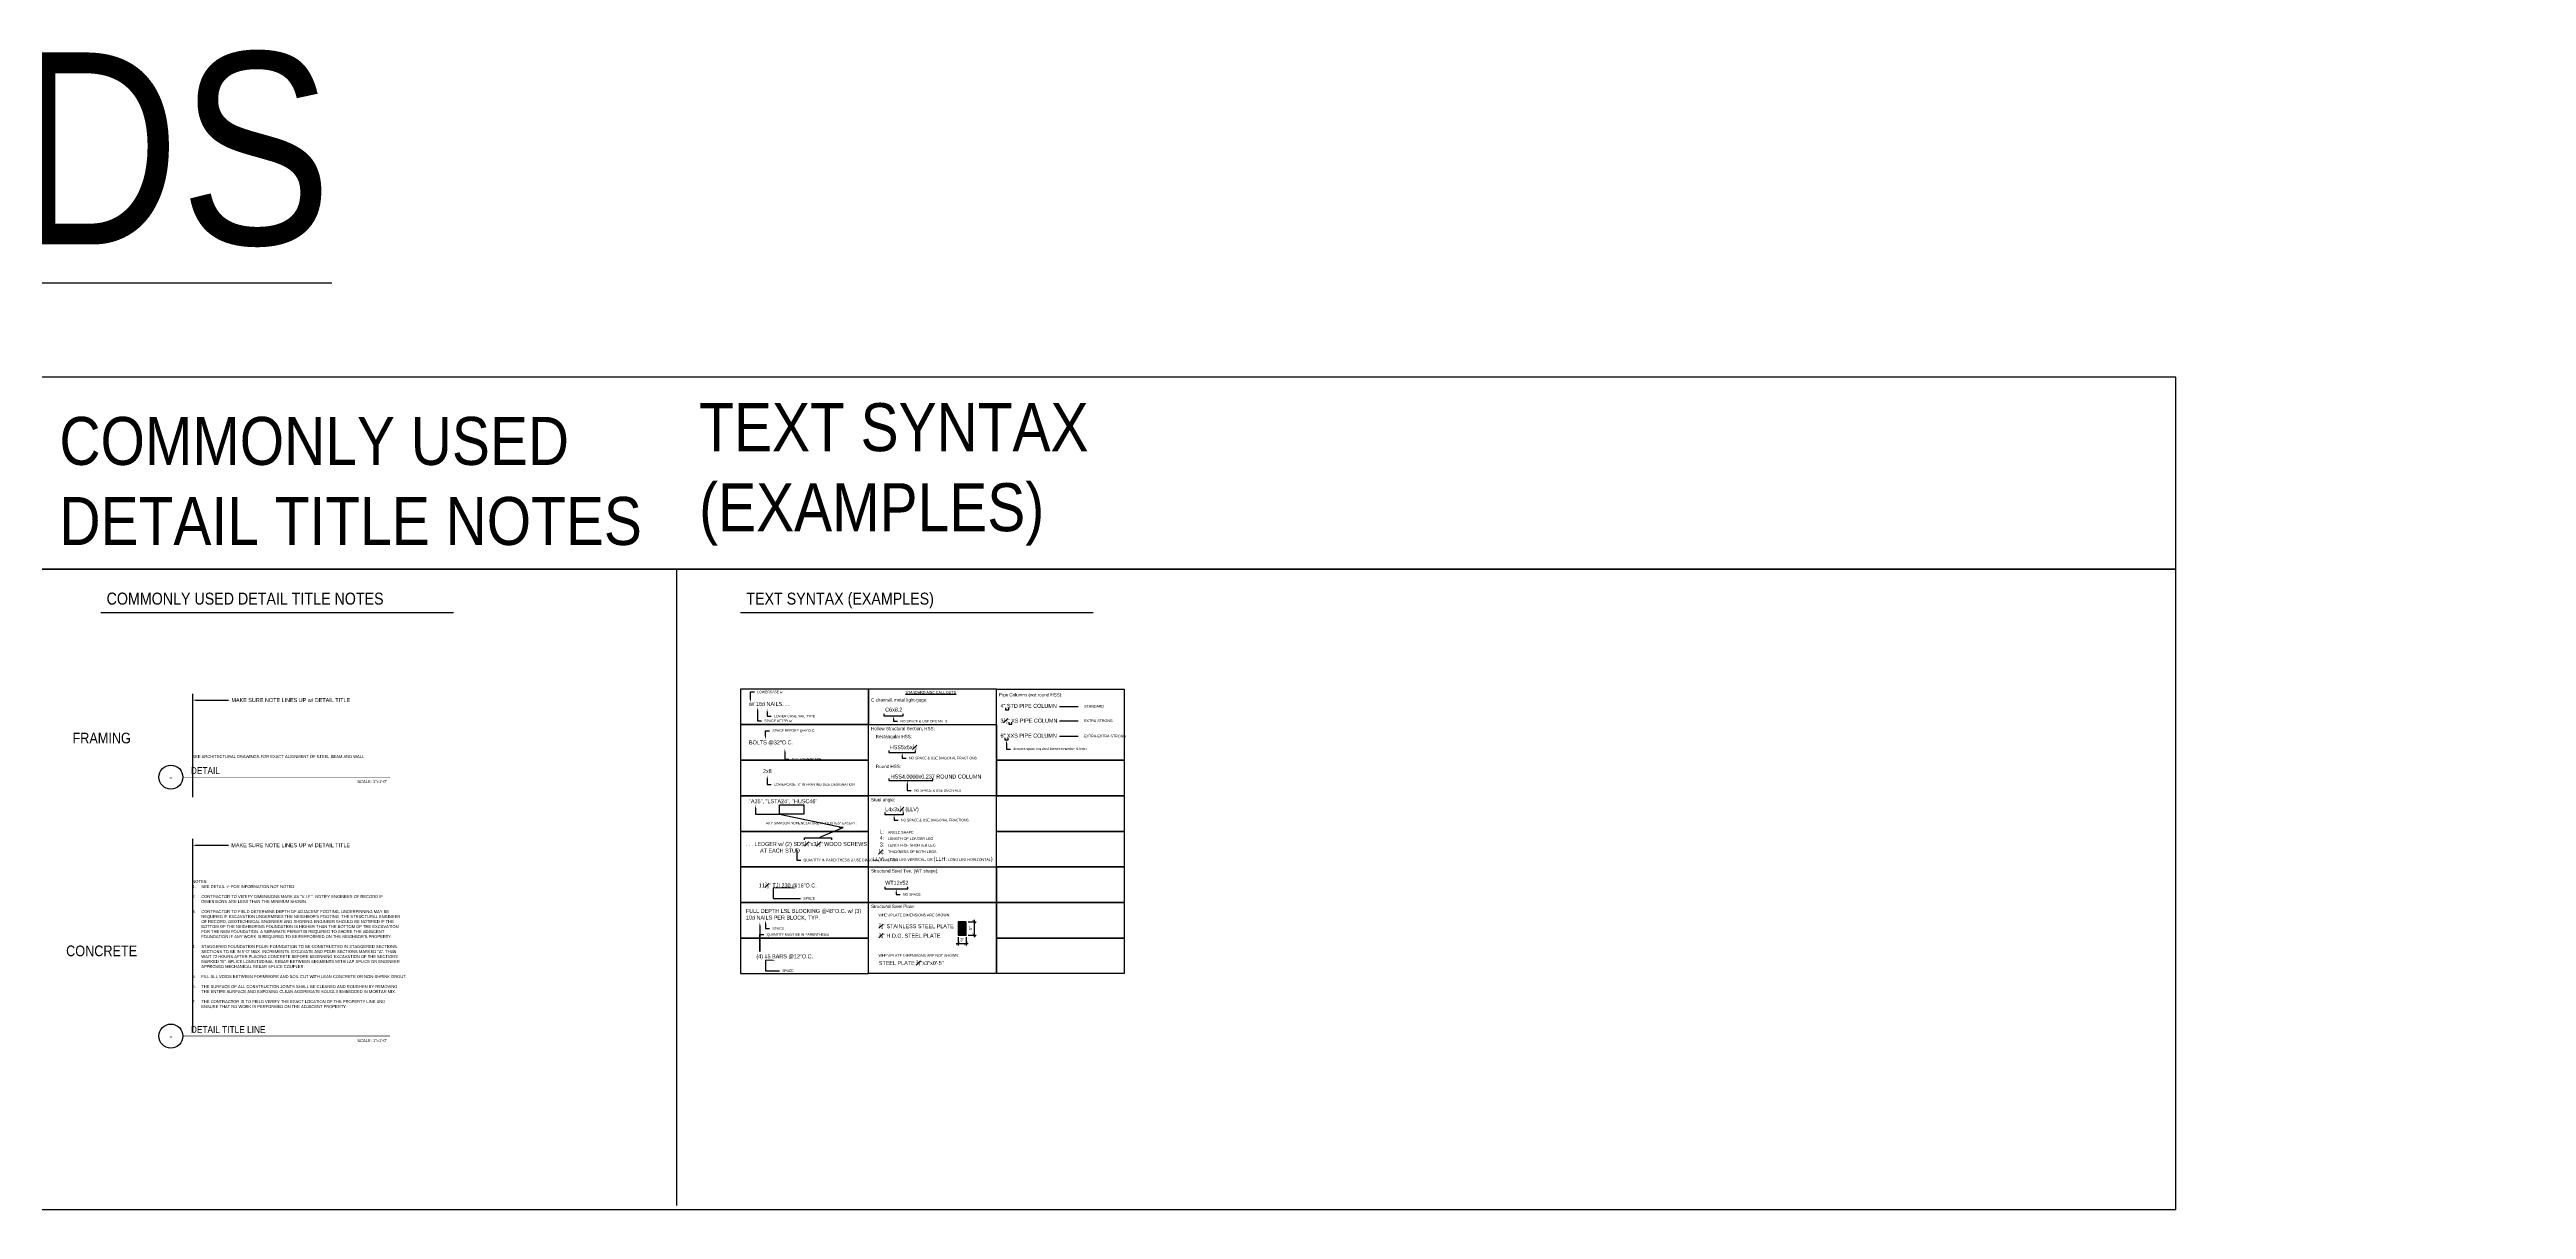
# Model space of a CAD drawing. Header units: inches. Extents: x -2661 to 42767, y -1222 to 9099.
# Drawn here: x 1667 to 2597, y 2432 to 2867 of the extents above; entities that cross this region are included whole.
import ezdxf
from ezdxf import colors
from ezdxf.entities.mleader import LeaderData, LeaderLine
from ezdxf.enums import TextEntityAlignment as Align
from ezdxf.math import Vec2, Vec3

# ---------------------------------------------------------------- set-up
doc = ezdxf.new("R2010")
doc.units = ezdxf.units.IN
doc.header["$LTSCALE"] = 12
doc.header["$MEASUREMENT"] = 0
doc.header["$PDMODE"] = 3
doc.layers.get('0').update_dxf_attribs({"linetype": 'CONTINUOUS'})
doc.layers.get('DefPoints').update_dxf_attribs({"color": 251, "linetype": 'CONTINUOUS'})
doc.layers.add('DESIGNER COMMENTS', color=221, linetype='CONTINUOUS', plot=False)
for name, color, linetype in [('S-ANNO-DIMS', 2, 'CONTINUOUS'), ('S-ANNO-NOTE', 4, 'CONTINUOUS'), ('S-STEEL', 4, 'CONTINUOUS')]:
    doc.layers.add(name, color=color, linetype=linetype)
doc.layers.add('S-ANNO-NONPLOT', color=253, linetype='CONTINUOUS', plot=False, transparency=0.5)
doc.layers.add('S-POCHE-237', color=7, linetype='CONTINUOUS', true_color=0xededed, transparency=0.8)
doc.styles.add('Arial', font='arial.ttf', dxfattribs={"width": 0.85})
doc.dimstyles.new('DIM-12_Se', dxfattribs={"dimscale": 12, "dimtxt": 0.09375, "dimasz": 0.109375, "dimexe": 0.0625, "dimexo": 0.0625, "dimgap": 0.0625, "dimtad": 1, "dimdec": 4, "dimzin": 11, "dimdsep": 46, "dimlunit": 4, "dimtxsty": 'Arial', "dimblk": 'ARCHTICK', "dimcen": 0.125, "dimdle": 0.0625, "dimclrd": 256, "dimclre": 256, "dimclrt": 4, "dimadec": 0, "dimazin": 0, "dimtfac": 0.75, "dimtdec": 4, "dimtmove": 0, "dimatfit": 3, "dimfxl": 1, "dimfrac": 1, "dimtolj": 1, "dimtzin": 0, "dimarcsym": 0})

# ---------------------------------------------------------------- blocks, each defined once
blk = doc.blocks.new('_ARCHTICK')
at = {"color": 0, "linetype": 'ByBlock', "const_width": 0.15}
blk.add_lwpolyline([(-0.5, -0.5), (0.5, 0.5)], dxfattribs=at)
blk = doc.blocks.new('*D229')
at = {"layer": 'DefPoints', "color": 0, "transparency": 16777216}
for p in [(2011.2, 2540.22), (2011.2, 2535.22), (2014.24, 2535.22)]:
    blk.add_point(p, dxfattribs=at)
at = {"layer": 'S-ANNO-DIMS', "lineweight": -2, "transparency": 16777216}
for p, q in [((2011.95, 2540.22), (2014.99, 2540.22)), ((2014.24, 2540.97), (2014.24, 2534.47)), ((2011.95, 2535.22), (2014.99, 2535.22))]:
    blk.add_line(p, q, dxfattribs=at)
at = {"layer": 'S-ANNO-DIMS', "lineweight": -2, "transparency": 16777216, "xscale": 1.3125, "yscale": 1.3125, "zscale": 1.3125}
for p, rotation in [((2014.24, 2540.22), 90), ((2014.24, 2535.22), 270)]:
    blk.add_blockref('_ARCHTICK', p, dxfattribs=dict(at, rotation=rotation))
at = {"layer": 'S-ANNO-DIMS', "color": 4, "transparency": 16777216, "insert": (2012.91, 2537.72), "char_height": 1.125, "attachment_point": 5, "rotation": 90, "style": 'Arial'}
blk.add_mtext('\\A1;5"', dxfattribs=at)
blk = doc.blocks.new('*D230')
at = {"layer": 'DefPoints', "color": 0, "transparency": 16777216}
for p in [(2008.2, 2535.22), (2011.2, 2535.22), (2011.2, 2532.1)]:
    blk.add_point(p, dxfattribs=at)
at = {"layer": 'S-ANNO-DIMS', "lineweight": -2, "transparency": 16777216}
for p, q in [((2007.45, 2532.1), (2011.95, 2532.1)), ((2008.2, 2534.47), (2008.2, 2531.35)), ((2011.2, 2534.47), (2011.2, 2531.35))]:
    blk.add_line(p, q, dxfattribs=at)
at = {"layer": 'S-ANNO-DIMS', "lineweight": -2, "transparency": 16777216, "xscale": 1.3125, "yscale": 1.3125, "zscale": 1.3125, "rotation": 180}
blk.add_blockref('_ARCHTICK', (2008.2, 2532.1), dxfattribs=at)
at = {"layer": 'S-ANNO-DIMS', "lineweight": -2, "transparency": 16777216, "xscale": 1.3125, "yscale": 1.3125, "zscale": 1.3125}
blk.add_blockref('_ARCHTICK', (2011.2, 2532.1), dxfattribs=at)
at = {"layer": 'S-ANNO-DIMS', "color": 4, "transparency": 16777216, "insert": (2009.7, 2533.43), "char_height": 1.125, "attachment_point": 5, "style": 'Arial'}
blk.add_mtext('\\A1;3"', dxfattribs=at)
blk = doc.blocks.new('*U653')
at = {"const_width": 0.188}
for points in [[(-4.5, 0, -1), (4.5, 0, 3.732051)], [(-4.5, 0, 1), (4.5, 0, -3.732051)]]:
    blk.add_lwpolyline(points, format="xyb", dxfattribs=at)
blk.add_lwpolyline([(4.5, 0), (82.21, 0)], dxfattribs=at)
blk.add_circle((0, 0), 4.5)
at = {"style": 'Arial', "width": 0.85}
blk.add_attdef('#', text='', height=3, dxfattribs=at).set_placement((0, 0), align=Align.MIDDLE_CENTER)
for tag, p in [('DWG_TITLE_1', (7.5, 6.19)), ('DWG_TITLE_2', (7.5, 2.44))]:
    blk.add_attdef(tag, text='', height=2.62, dxfattribs=at).set_placement(p, align=Align.MIDDLE_LEFT)
blk.add_attdef('SCALE', text='', height=1.12, dxfattribs=at).set_placement((81.08, -1.12), align=Align.TOP_RIGHT)

msp = doc.modelspace()

# ---------------------------------------------------------------- hatches: boundary and pattern name
at = {"layer": 'S-POCHE-237'}
h = msp.add_hatch(color=256, dxfattribs=at)
h.dxf.hatch_style = 1
h.paths.add_polyline_path([(2008.19547, 2535.22448), (2011.19547, 2535.22448), (2011.19547, 2540.22448), (2008.19547, 2540.22448)])

# ---------------------------------------------------------------- linework, layer by layer
at = {"color": 1}
for points in [[(1926.57281, 2614.10844), (1974.57281, 2614.10844), (1974.57281, 2627.44177), (1926.57281, 2627.44177)], [(1974.57281, 2614.10844), (2022.57281, 2614.10844), (2022.57281, 2627.44177), (1974.57281, 2627.44177)], [(2022.57281, 2627.44177), (2070.57281, 2627.44177), (2070.57281, 2600.7751), (2022.57281, 2600.7751)], [(1974.57281, 2614.10844), (1926.57281, 2614.10844), (1926.57281, 2600.7751), (1974.57281, 2600.7751)], [(1974.57281, 2614.10844), (2022.57281, 2614.10844), (2022.57281, 2587.44177), (1974.57281, 2587.44177)], [(1974.57281, 2600.7751), (1926.57281, 2600.7751), (1926.57281, 2587.44177), (1974.57281, 2587.44177)], [(2022.57281, 2600.7751), (2070.57281, 2600.7751), (2070.57281, 2587.44177), (2022.57281, 2587.44177)], [(1974.57281, 2587.44177), (1926.57281, 2587.44177), (1926.57281, 2574.10844), (1974.57281, 2574.10844)], [(2022.57281, 2587.44177), (2070.57281, 2587.44177), (2070.57281, 2574.10844), (2022.57281, 2574.10844)], [(1974.57281, 2574.10844), (1926.57281, 2574.10844), (1926.57281, 2560.7751), (1974.57281, 2560.7751)], [(2022.57281, 2574.10844), (2070.57281, 2574.10844), (2070.57281, 2560.7751), (2022.57281, 2560.7751)], [(1974.57281, 2560.7751), (1926.57281, 2560.7751), (1926.57281, 2547.44177), (1974.57281, 2547.44177)], [(1974.57281, 2560.7751), (2022.57281, 2560.7751), (2022.57281, 2547.44177), (1974.57281, 2547.44177)], [(2022.57281, 2560.7751), (2070.57281, 2560.7751), (2070.57281, 2547.44177), (2022.57281, 2547.44177)], [(1974.57281, 2547.44177), (1926.57281, 2547.44177), (1926.57281, 2534.10844), (1974.57281, 2534.10844)], [(2022.57281, 2520.7751), (1974.57281, 2520.7751), (1974.57281, 2547.44177), (2022.57281, 2547.44177)], [(2022.57281, 2547.44177), (2070.57281, 2547.44177), (2070.57281, 2534.10844), (2022.57281, 2534.10844)], [(1974.57281, 2534.10844), (1926.57281, 2534.10844), (1926.57281, 2520.7751), (1974.57281, 2520.7751)], [(2022.57281, 2534.10844), (2070.57281, 2534.10844), (2070.57281, 2520.7751), (2022.57281, 2520.7751)]]:
    msp.add_lwpolyline(points, close=True, dxfattribs=at)
at = {"layer": 'S-ANNO-NONPLOT'}
msp.add_line((1902.57281, 2672.36325), (1902.57281, 2433.8218), dxfattribs=at)
for points in [[(1230.57281, 2672.36325), (2465.0403, 2672.36325), (2465.0403, 2744.36325), (1230.57281, 2744.36325)], [(1230.57281, 2432.36325), (2465.0403, 2432.36325), (2465.0403, 2672.36325), (1230.57281, 2672.36325)]]:
    msp.add_lwpolyline(points, close=True, dxfattribs=at)
at = {"layer": 'S-ANNO-NOTE', "color": 6}
for p, q in [((1686.57281, 2656.13297), (1818.85892, 2656.13297)), ((1926.57281, 2656.13297), (2058.85892, 2656.13297))]:
    msp.add_line(p, q, dxfattribs=at)
at = {"layer": 'S-ANNO-NOTE', "color": 191, "linetype": 'ByBlock'}
for p, q in [((1720.95808, 2625.6547), (1720.95808, 2586.91167)), ((1720.95808, 2571.30702), (1720.95808, 2498.90619))]:
    msp.add_line(p, q, dxfattribs=at)
at = {"layer": 'S-ANNO-NOTE', "color": 191}
for p, q in [((2046.29836, 2620.92447), (2053.28431, 2620.92447)), ((2046.29836, 2615.50188), (2053.28431, 2615.50188)), ((2046.29836, 2609.74751), (2053.28431, 2609.74751))]:
    msp.add_line(p, q, dxfattribs=at)
for points in [[(2025.98947, 2620.47005), (2025.98947, 2619.6991), (2027.21991, 2619.6991), (2027.21991, 2620.47005)], [(1980.34063, 2618.21771), (1980.34063, 2617.44676), (1987.6314, 2617.44676), (1987.6314, 2618.21771)], [(2027.18512, 2615.04147), (2027.18512, 2614.27053), (2028.41556, 2614.27053), (2028.41556, 2615.04147)], [(1982.23491, 2604.41975), (1982.23491, 2603.64881), (1992.24885, 2603.64881), (1992.24885, 2604.41975)], [(2025.74223, 2609.17035), (2025.74223, 2608.39941), (2026.97268, 2608.39941), (2026.97268, 2609.17035)], [(1982.23491, 2593.94236), (1982.23491, 2593.17141), (1998.67384, 2593.17141), (1998.67384, 2593.94236)], [(1980.72535, 2581.17285), (1980.72535, 2580.40191), (1987.6902, 2580.40191), (1987.6902, 2581.17285)], [(1950.55138, 2570.90724), (1950.55138, 2571.67818), (1960.72425, 2571.67818), (1960.72425, 2570.90724)], [(1980.72535, 2553.3015), (1980.72535, 2552.53056), (1989.30208, 2552.53056), (1989.30208, 2553.3015)]]:
    msp.add_lwpolyline(points, dxfattribs=at)
at = {"layer": 'S-STEEL'}
msp.add_lwpolyline([(2008.19547, 2535.22448), (2011.19547, 2535.22448), (2011.19547, 2540.22448), (2008.19547, 2540.22448)], close=True, dxfattribs=at)

# ---------------------------------------------------------------- block references
at = {"layer": 'S-ANNO-NOTE'}
for p, values in [((1712.89719, 2594.44125), {'#': '-', 'DWG_TITLE_2': 'DETAIL ', 'SCALE': 'SCALE: 1"=1\'-0"'}), ((1712.89719, 2497.35585), {'#': '-', 'DWG_TITLE_2': 'DETAIL TITLE LINE', 'SCALE': 'SCALE: 1"=1\'-0"'})]:
    msp.add_blockref('*U653', p, dxfattribs=at).add_auto_attribs(values)

# ---------------------------------------------------------------- texts
at = {"layer": 'S-ANNO-NOTE', "style": 'Arial'}
for s, insert, char_height, width, attachment_point in [('\\A1;\\pxt1;{\\LSTANDARDS}', (1246.02754, 2866.11825), 72, 693.3801297, 1), ('\\A1;TEXT SYNTAX (EXAMPLES)', (1911.07792, 2681.20795), 18, 227.5451138, 7), ('\\A1;COMMONLY USED DETAIL TITLE NOTES', (1671.07792, 2681.20795), 18, 227.5451138, 7), ('\\A1;COMMONLY USED DETAIL TITLE NOTES', (1688.77526, 2663.60272), 4.5, 135.7221511, 1), ('\\A1;TEXT SYNTAX (EXAMPLES)', (1928.77526, 2663.60272), 4.5, 135.7221511, 1), ('\\pxi-3,l3,t3;SEE ARCHITECTURAL DRAWINGS FOR EXACT ALIGNMENT OF STEEL BEAM AND WALL ', (1720.95808, 2601.56625), 1.125, 68.9394393, 7), ('NOTES:\\P\\pxi-3,l3,t3;1.^ISEE DETAIL -/- FOR INFORMATION NOT NOTED.\\P\\pi0,l0,tz;\\P\\pi-3,l3,t3;2.^IC{\\C4;ONTRACTOR TO VERIFY DIMENSIONS MARK AS "V.I.F.". NOTIFY ENGINEER OF RECORD IF DIMENSIONS ARE LESS THAN THE MINIMUM SHOWN.\\P\\pi0,l0,tz;}\\P\\pi-3,l3,t3;3.^IC{\\C4;ONTRACTOR TO FIELD DETERMINE DEPTH OF ADJACENT FOOTING. UNDERPINNING MAY BE REQUIRED IF EXCAVATION UNDERMINES THE NEIGHBOR\'S FOOTING. THE STRUCTURAL ENGINEER OF RECORD, GEOTECHNICAL ENGINEER AND SHORING ENGINEER SHOULD BE NOTIFIED IF THE BOTTOM OF THE NEIGHBORING FOUNDATION IS HIGHER THAN THE BOTTOM OF THE EXCAVATION FOR THE NEW FOUNDATION. A SEPARATE PERMIT IS REQUIRED TO SHORE THE ADJACENT FOUNDATION IF ANY WORK IS REQUIRED TO BE PERFORMED ON THE NEIGHBOR\'S PROPERTY.\\P\\pi0,l0,tz;\\P\\pi-3,l3,t3;}4.^ISTAGGERED FOUNDATION POUR: FOUNDATION TO BE CONSTRUCTED IN STAGGERED SECTIONS. SECTIONS TO BE IN 5\'-0" MAX. INCREMENTS. EXCAVATE AND POUR SECTIONS MARKED "A". THAN WAIT 72 HOURS AFTER PLACING CONCRETE BEFORE BEGINNING EXCAVATION OF THE SECTIONS MARKED "B". SPLICE LONGITUDINAL REBAR BETWEEN SEGMENTS WITH LAP SPLICE OR ENGINEER APPROVED MECHANICAL REBAR SPLICE COUPLER.\\P\\pi0,l0,tz;\\P\\pi-3,l3,t3;5.^IFILL ALL VOIDS BETWEEN FORMWORK AND SOIL CUT WITH LEAN CONCRETE OR NON-SHRINK GROUT.\\P\\pi0,l0,tz;\\P\\pi-3,l3,t3;6.^ITHE SURFACE OF ALL CONSTRUCTION JOINTS SHALL BE CLEANED AND ROUGHEN BY REMOVING THE ENTIRE SURFACE AND EXPOSING CLEAN AGGREGATE SOLIDLY EMBEDDED IN MORTAR MIX.\\P\\pi0,l0,tz;\\P\\pi-3,l3,t3;7.^ITHE CONTRACTOR IS TO FIELD VERIFY THE EXACT LOCATION OF THE PROPERTY LINE AND ENSURE THAT NO WORK IS PERFORMED ON THE ADJACENT PROPERTY.', (1720.93696, 2507.81492), 1.125, 68.9394393, 7)]:
    msp.add_mtext(s, dxfattribs=dict(at, insert=insert, char_height=char_height, width=width, attachment_point=attachment_point))
at = {"layer": 'S-ANNO-NOTE', "color": 4, "char_height": 1.5, "attachment_point": 1, "style": 'Arial'}
for s, insert, width in [('w/ 16d NAILS. . .', (1929.77175, 2622.63632), 40.097166), ('\\A1;C6x8.2', (1980.85397, 2620.48684), 40.097166), ('\\A1;4" STD PIPE COLUMN', (2024.1155, 2621.89813), 40.097166), ('\\A1;3{\\H0.7x;\\S1#2;}" XS PIPE COLUMN', (2024.1155, 2616.65355), 40.097166), ('BOLTS @32"O.C.', (1929.77175, 2608.19379), 40.097166), ('\\A1;HSS5x5x{\\H0.7x;\\S1#2;}\\P ', (1982.61399, 2606.68888), 40.097166), ('\\A1;6" XXS PIPE COLUMN', (2024.1155, 2610.72332), 40.097166), ('2x8', (1935.00829, 2597.43744), 40.097166), ('\\A1;HSS4.0000x0.237 ROUND COLUMN', (1982.93968, 2595.39594), 40.097166), ('"A35", "LSTA24", "HUSC46"', (1929.77175, 2586.1453), 40.097166), ('\\A1;L4x3x{\\H0.7x;\\S1#4;\\H1.4286x; \\H1x;(LLV)} ', (1980.85397, 2583.44198), 40.097166), ('\\A1;\\pxi-3.6667,l3.6667;. . . LEDGER w/ (2) SDS{\\H0.7x;\\S1#4;}"x3{\\H0.7x;\\S1#2;}" WOOD SCREWS AT EACH STUD', (1928.41649, 2570.42554), 40.097166), ('\\A1;WT12x52 ', (1980.85397, 2555.57063), 40.097166), ('\\A1;11{\\H0.7x;\\S7#8;}" TJI 230 @16"O.C.', (1933.41396, 2554.86181), 40.097166), ('\\A1;FULL DEPTH LSL BLOCKING @48"O.C. w/ (3) 10d NAILS PER BLOCK, TYP.', (1928.625, 2545.02073), 38.4219369), ('\\A1;{\\H0.7x;\\S3#4;}" STAINLESS STEEL PLATE', (1978.4672, 2539.59329), 43.2298088), ('\\A1;(4) #5 BARS @12"O.C.', (1932.53895, 2527.99477), 47.2730165), ('\\A1;{\\H0.7x;\\S3#4;}" H.D.G. STEEL PLATE', (1978.4672, 2536.04007), 43.2298088), ('\\A1;STEEL PLATE {\\H0.7x;\\S3#4;}"x3"x0\'-5"', (1978.4672, 2525.81633), 43.2298088)]:
    msp.add_mtext(s, dxfattribs=dict(at, insert=insert, width=width))
at = {"layer": 'S-ANNO-NOTE', "color": 191, "style": 'Arial'}
for s, insert, char_height, width, attachment_point in [('C channel, metal light-gage:', (1975.57281, 2624.02423), 1.25, 28.5572242, 1), ('{\\LSTANDARD AISC CALL OUTS}', (1997.96026, 2626.2022), 1, 20.9672773, 5), ('Pipe Columns (not round HSS):', (2023.57281, 2625.92483), 1.25, 20.6725443, 1), ('STANDARD ', (2055.49714, 2621.48697), 1, 20.9672773, 1), ('\\A1;FRAMING', (1686.92048, 2609.0602), 4, 54.6652033, 5), ('Hollow Structural Section, HSS:', (1975.57281, 2613.25895), 1.25, 46.7016901, 1), ('EXTRA STRONG ', (2055.49714, 2616.06438), 1, 20.9672773, 1), ('Rectangular HSS:', (1977.33283, 2610.27892), 1.25, 20.9672773, 1), ('EXTRA-EXTRA STRONG', (2055.49714, 2610.31001), 1, 20.9672773, 1), ('Round HSS:', (1977.33283, 2599.07347), 1.25, 20.9672773, 1), ('Steel angle:', (1975.57281, 2586.59228), 1.25, 20.9672773, 1), ('ANGLE SHAPE', (1981.8849, 2574.22739), 1, 20.9672773, 1), ('THICKNESS OF BOTH LEGS', (1981.8849, 2566.9526), 1, 20.9672773, 1), ('LENGTH OF LONGER LEG', (1981.8849, 2571.86602), 1, 20.9672773, 1), ('LENGTH OF SHORTER LEG', (1981.8849, 2569.42191), 1, 20.9672773, 1), ('Structural Steel Tee, (WT shape):', (1975.57281, 2559.92561), 1.25, 46.7016901, 1), ('LONG LEG VERTICAL, OR {\\H1.5x;(\\C4;LLH:} LONG LEG HORIZONTAL{\\H1.5x;)}', (1981.8849, 2564.53093), 1, 40.6206814, 1), ('Structural Steel Plate:', (1975.57281, 2546.59228), 1.25, 46.7016901, 1), ('WHEN PLATE DIMENSIONS ARE SHOWN:', (1978.33318, 2543.23669), 1, 28.8920392, 1), ('\\A1;CONCRETE', (1686.92048, 2529.26352), 4, 54.6652033, 5), ('WHEN PLATE DIMENSIONS ARE NOT SHOWN:', (1978.33318, 2528.06915), 1, 28.8920392, 1)]:
    msp.add_mtext(s, dxfattribs=dict(at, insert=insert, char_height=char_height, width=width, attachment_point=attachment_point))
at = {"layer": 'S-ANNO-NOTE', "color": 4, "char_height": 1.5, "attachment_point": 3, "style": 'Arial'}
for s, insert in [('\\A1;L: ', (1980.52759, 2574.72403)), ('\\A1;{\\H0.7x;\\S1#4;}: ', (1980.52759, 2567.44924)), ('\\A1;4: ', (1980.52759, 2572.36266)), ('\\A1;3: ', (1980.52759, 2569.91855)), ('\\A1;{\\H1x;LLV}: ', (1980.52759, 2564.5241))]:
    msp.add_mtext(s, dxfattribs=dict(at, insert=insert))

# ---------------------------------------------------------------- dimensions: what is measured, and where the dimension line sits
at = {"layer": 'S-ANNO-DIMS'}
dim = msp.add_linear_dim(base=(2014.23524, 2535.22448), p1=(2011.19547, 2540.22448), p2=(2011.19547, 2535.22448), angle=90, dimstyle='DIM-12_Se', dxfattribs=at)
dim.commit()
dim.dimension.update_dxf_attribs({"geometry": '*D229', "text_midpoint": (2012.91315, 2537.72448)})
dim = msp.add_linear_dim(base=(2011.19547, 2532.10201), p1=(2008.19547, 2535.22448), p2=(2011.19547, 2535.22448), dimstyle='DIM-12_Se', dxfattribs=at)
dim.commit()
dim.dimension.update_dxf_attribs({"geometry": '*D230', "text_midpoint": (2009.69547, 2533.42679)})

# ---------------------------------------------------------------- leaders
at = {"layer": 'DESIGNER COMMENTS'}
ml = msp.add_multileader_mtext('Standard', dxfattribs=at)
ml.set_content('\\A1;PLEASE BE SURE TO ADD ARCHITECTURAL FINISHES WITH "S-ARCH-FINISHES" LAYER TO THE DETAILS. IF ARCHITECTS DO NOT PROVIDE INFORMATION ON THE FINISHES, ASSUME THE FOLLOWING:\\P\\pxi-3,l3,t3;{\\fSymbol|b0|i0|c2|p18;·^I}1/2" FOR CEILINGS AND INTERIOR FACE OF WALLS\\P{\\fSymbol|b0|i0|c2|p18;·^I}1" FOR THE EXTERIOR FACE OF WALLS, ROOFS, AND FLOORS\\P{\\fSymbol|b0|i0|c2|p18;·^I}3" AT GYPCRETE FLOORS', color=4, style='Arial')
ml.set_leader_properties(color=256)
ml.build(insert=Vec2(0, 0))
ml.multileader.update_dxf_attribs({"dogleg_length": 0.36, "arrow_head_size": 2.625, "scale": 24})
ctx = ml.context
ctx.base_point, ctx.scale, ctx.char_height, ctx.arrow_head_size, ctx.landing_gap_size, ctx.plane_origin = Vec3(1092.99657, 2583.65217), 24, 2.25, 2.625, 2.16, Vec3(1267.92657, 2881.987)
notes = []
notes.append((ctx, [(0, (1, 1, 0), (1223.59455, 2583.65217), (-1, 0), 3, [(0, [(1253.06299, 2583.65217)], 0, [])])]))
ctx.mtext.insert, ctx.mtext.width, ctx.mtext.flow_direction = Vec3(1095.15657, 2584.79713), 126.0328181, 5
at = {"layer": 'S-ANNO-NOTE', "color": 191}
ml = msp.add_multileader_mtext('Standard', dxfattribs=at)
ml.set_content('MAKE SURE NOTE LINES UP w/ DETAIL TITLE', color=4, style='Arial')
ml.set_leader_properties(color=191)
ml.build(insert=Vec2(0, 0))
ml.multileader.update_dxf_attribs({"dogleg_length": 0.36, "arrow_head_size": 1.3125, "scale": 12})
ctx = ml.context
ctx.base_point, ctx.scale, ctx.char_height, ctx.arrow_head_size, ctx.landing_gap_size, ctx.plane_origin = Vec3(1734.5234, 2623.3017), 12, 1.5, 1.3125, 1.08, Vec3(1560.72334, 3344.5263)
notes.append((ctx, [(0, (1, 1, 0), (1733.0234, 2623.3017), (1, 0), 1.5, [(0, [(1720.95808, 2623.3017)], 0, [])])]))
ctx.mtext.insert, ctx.mtext.width, ctx.mtext.defined_height, ctx.mtext.flow_direction = Vec3(1735.6034, 2624.06449), 55.3236355, 4.01776, 5
ml = msp.add_multileader_mtext('Standard', dxfattribs=at)
ml.set_content('\\A1;LOWERCASE w', color=4, style='Arial')
ml.set_leader_properties(color=191)
ml.build(insert=Vec2(0, 0))
ml.multileader.update_dxf_attribs({"dogleg_length": 0.36, "arrow_head_size": 1.3125, "scale": 12})
ctx = ml.context
ctx.base_point, ctx.scale, ctx.char_height, ctx.arrow_head_size, ctx.landing_gap_size, ctx.plane_origin = Vec3(1931.80475, 2626.35734), 12, 0.9375, 1.3125, 1.08, Vec3(1891.5372, 3348.30912)
notes.append((ctx, [(0, (1, 1, 0), (1930.30475, 2626.35734), (1, 0), 1.5, [(0, [(1930.30475, 2622.38128)], 0, [])])]))
ctx.mtext.insert, ctx.mtext.width, ctx.mtext.flow_direction = Vec3(1932.88475, 2626.83408), 8.2276241, 5
ml = msp.add_multileader_mtext('Standard', dxfattribs=at)
ml.set_content('SPACE AFTER w/', color=4, style='Arial')
ml.set_leader_properties(color=191)
ml.build(insert=Vec2(0, 0))
ml.multileader.update_dxf_attribs({"dogleg_length": 0.36, "arrow_head_size": 1.3125, "scale": 12})
ctx = ml.context
ctx.base_point, ctx.scale, ctx.char_height, ctx.arrow_head_size, ctx.landing_gap_size, ctx.plane_origin = Vec3(1934.45223, 2615.50857), 12, 0.9375, 1.3125, 1.08, Vec3(1894.18468, 3338.87127)
notes.append((ctx, [(0, (1, 1, 0), (1932.95223, 2615.50857), (1, 0), 1.5, [(0, [(1932.95223, 2620.66735)], 0, [])])]))
ctx.mtext.insert, ctx.mtext.width, ctx.mtext.flow_direction = Vec3(1935.53223, 2615.98531), 9.1641968, 5
ml = msp.add_multileader_mtext('Standard', dxfattribs=at)
ml.set_content('SPACE BEFORE @##"O.C.', color=4, style='Arial')
ml.set_leader_properties(color=191)
ml.build(insert=Vec2(0, 0))
ml.multileader.update_dxf_attribs({"dogleg_length": 0.36, "arrow_head_size": 1.3125, "scale": 12})
ctx = ml.context
ctx.base_point, ctx.scale, ctx.char_height, ctx.arrow_head_size, ctx.landing_gap_size, ctx.plane_origin = Vec3(1937.47351, 2611.76208), 12, 0.9375, 1.3125, 1.08, Vec3(1897.20597, 3333.71386)
notes.append((ctx, [(0, (1, 1, 0), (1935.97351, 2611.76208), (1, 0), 1.5, [(0, [(1935.97351, 2608.55729)], 0, [])])]))
ctx.mtext.insert, ctx.mtext.width, ctx.mtext.flow_direction = Vec3(1938.55351, 2612.36864), 20.9672773, 5
ml = msp.add_multileader_mtext('Standard', dxfattribs=at)
ml.set_content('LOWER CASE NAIL TYPE ', color=4, style='Arial')
ml.set_leader_properties(color=191)
ml.build(insert=Vec2(0, 0))
ml.multileader.update_dxf_attribs({"dogleg_length": 0.36, "arrow_head_size": 1.3125, "scale": 12})
ctx = ml.context
ctx.base_point, ctx.scale, ctx.char_height, ctx.arrow_head_size, ctx.landing_gap_size, ctx.plane_origin = Vec3(1938.07389, 2617.27951), 12, 0.9375, 1.3125, 1.08, Vec3(1897.80635, 3341.64221)
notes.append((ctx, [(0, (1, 1, 0), (1936.57389, 2617.27951), (1, 0), 1.5, [(0, [(1936.57389, 2620.07166)], 0, [])])]))
ctx.mtext.insert, ctx.mtext.width, ctx.mtext.flow_direction = Vec3(1939.15389, 2617.75625), 13.3736102, 5
ml = msp.add_multileader_mtext('Standard', dxfattribs=at)
ml.set_content('NO SPACE & USE DECIMALS', color=4, style='Arial')
ml.set_leader_properties(color=191)
ml.build(insert=Vec2(0, 0))
ml.multileader.update_dxf_attribs({"dogleg_length": 0.36, "arrow_head_size": 1.3125, "scale": 12})
ctx = ml.context
ctx.base_point, ctx.scale, ctx.char_height, ctx.arrow_head_size, ctx.landing_gap_size, ctx.plane_origin = Vec3(1985.48601, 2615.36968), 12, 0.9375, 1.3125, 1.08, Vec3(1950.43818, 3335.65069)
notes.append((ctx, [(0, (1, 1, 0), (1983.98601, 2615.36968), (1, 0), 1.5, [(0, [(1983.98601, 2617.44676)], 0, [])])]))
ctx.mtext.insert, ctx.mtext.width, ctx.mtext.flow_direction = Vec3(1986.56601, 2615.8493), 31.670793, 5
ml = msp.add_multileader_mtext('Standard', dxfattribs=at)
ml.set_content('O.C. LOWERCASE', color=4, style='Arial')
ml.set_leader_properties(color=191)
ml.build(insert=Vec2(0, 0))
ml.multileader.update_dxf_attribs({"dogleg_length": 0.36, "arrow_head_size": 1.3125, "scale": 12})
ctx = ml.context
ctx.base_point, ctx.scale, ctx.char_height, ctx.arrow_head_size, ctx.landing_gap_size, ctx.plane_origin = Vec3(1944.7259, 2601.13164), 12, 0.9375, 1.3125, 1.08, Vec3(1904.45836, 3323.30883)
notes.append((ctx, [(0, (1, 1, 0), (1943.2259, 2601.13164), (1, 0), 1.5, [(0, [(1943.2259, 2605.1049)], 0, [])])]))
ctx.mtext.insert, ctx.mtext.width, ctx.mtext.flow_direction = Vec3(1945.8059, 2601.60838), 20.9672773, 5
ml = msp.add_multileader_mtext('Standard', dxfattribs=at)
ml.set_content('NO SPACE & USE DIAGONAL FRACTIONS', color=4, style='Arial')
ml.set_leader_properties(color=191)
ml.build(insert=Vec2(0, 0))
ml.multileader.update_dxf_attribs({"dogleg_length": 0.36, "arrow_head_size": 1.3125, "scale": 12})
ctx = ml.context
ctx.base_point, ctx.scale, ctx.char_height, ctx.arrow_head_size, ctx.landing_gap_size, ctx.plane_origin = Vec3(1988.74188, 2601.57172), 12, 0.9375, 1.3125, 1.08, Vec3(1953.69404, 3321.85274)
notes.append((ctx, [(0, (1, 1, 0), (1987.24188, 2601.57172), (1, 0), 1.5, [(0, [(1987.24188, 2603.64881)], 0, [])])]))
ctx.mtext.insert, ctx.mtext.width, ctx.mtext.flow_direction = Vec3(1989.82188, 2602.05134), 31.670793, 5
ml = msp.add_multileader_mtext('Standard', dxfattribs=at)
ml.set_content('denotes space required between number & letter', color=4, style='Arial')
ml.set_leader_properties(color=191)
ml.build(insert=Vec2(0, 0))
ml.multileader.update_dxf_attribs({"dogleg_length": 0.36, "arrow_head_size": 1.3125, "scale": 12})
ctx = ml.context
ctx.base_point, ctx.scale, ctx.char_height, ctx.arrow_head_size, ctx.landing_gap_size, ctx.plane_origin = Vec3(2027.85746, 2604.93824), 12, 0.9375, 1.3125, 1.08, Vec3(1987.58991, 3326.60333)
notes.append((ctx, [(0, (1, 1, 0), (2026.35746, 2604.93824), (1, 0), 1.5, [(0, [(2026.35746, 2608.39941)], 0, [])])]))
ctx.mtext.insert, ctx.mtext.width, ctx.mtext.flow_direction = Vec3(2028.93746, 2605.53713), 33.7948847, 5
ml = msp.add_multileader_mtext('Standard', dxfattribs=at)
ml.set_content('LOWERCASE "x" IN FRAMING SIZE DESIGNATION', color=4, style='Arial')
ml.set_leader_properties(color=191)
ml.build(insert=Vec2(0, 0))
ml.multileader.update_dxf_attribs({"dogleg_length": 0.36, "arrow_head_size": 1.3125, "scale": 12})
ctx = ml.context
ctx.base_point, ctx.scale, ctx.char_height, ctx.arrow_head_size, ctx.landing_gap_size, ctx.plane_origin = Vec3(1938.10152, 2591.68902), 12, 0.9375, 1.3125, 1.08, Vec3(1897.83398, 3313.6408)
notes.append((ctx, [(0, (1, 1, 0), (1936.60152, 2591.68902), (1, 0), 1.5, [(0, [(1936.60152, 2595.08618)], 0, [])])]))
ctx.mtext.insert, ctx.mtext.width, ctx.mtext.flow_direction = Vec3(1939.18152, 2592.16576), 20.9672773, 5
ml = msp.add_multileader_mtext('Standard', dxfattribs=at)
ml.set_content('NO SPACE & USE DECIMALS', color=4, style='Arial')
ml.set_leader_properties(color=191)
ml.build(insert=Vec2(0, 0))
ml.multileader.update_dxf_attribs({"dogleg_length": 0.36, "arrow_head_size": 1.3125, "scale": 12})
ctx = ml.context
ctx.base_point, ctx.scale, ctx.char_height, ctx.arrow_head_size, ctx.landing_gap_size, ctx.plane_origin = Vec3(1990.65047, 2589.42356), 12, 0.9375, 1.3125, 1.08, Vec3(1950.38293, 3311.37534)
notes.append((ctx, [(0, (1, 1, 0), (1989.15047, 2589.42356), (1, 0), 1.5, [(0, [(1989.15047, 2593.17141)], 0, [])])]))
ctx.mtext.insert, ctx.mtext.width, ctx.mtext.flow_direction = Vec3(1991.73047, 2589.90318), 31.670793, 5
ml = msp.add_multileader_mtext('Standard', dxfattribs=at)
ml.set_content('ANY SIMPSON NOMENCLATURE IN "QUOTES" EXCEPT:', color=4, style='Arial')
ml.set_leader_properties(color=191)
ml.build(insert=Vec2(0, 0))
ml.multileader.update_dxf_attribs({"text_right_attachment_type": 3, "dogleg_length": 0.36, "arrow_head_size": 1.3125, "scale": 12})
ctx = ml.context
ctx.base_point, ctx.scale, ctx.char_height, ctx.arrow_head_size, ctx.landing_gap_size, ctx.plane_origin = Vec3(1942.70328, 2577.16022), 12, 0.9375, 1.3125, 1.08, Vec3(1898.61908, 3301.09727)
ctx.right_attachment, ctx.text_align_type = 3, 1
notes.append((ctx, [(1, (1, 1, 0), (1965.0583, 2575.56447), (-1, 0), 1.48259, [(2, [(1932.18827, 2584.05183), (1932.18827, 2580.59477), (1941.20328, 2580.59477), (1941.20328, 2584.05183), (1950.37121, 2584.05183), (1950.37121, 2580.59477), (1941.20328, 2580.59477)], 0, []), (3, [(1955.78187, 2571.67818)], 0, [])])]))
ctx.mtext.insert, ctx.mtext.width, ctx.mtext.alignment, ctx.mtext.flow_direction = Vec3(1953.13949, 2577.66542), 23.3702129, 2, 5
ml = msp.add_multileader_mtext('Standard', dxfattribs=at)
ml.set_content('NO SPACE & USE DIAGONAL FRACTIONS', color=4, style='Arial')
ml.set_leader_properties(color=191)
ml.build(insert=Vec2(0, 0))
ml.multileader.update_dxf_attribs({"dogleg_length": 0.36, "arrow_head_size": 1.3125, "scale": 12})
ctx = ml.context
ctx.base_point, ctx.scale, ctx.char_height, ctx.arrow_head_size, ctx.landing_gap_size, ctx.plane_origin = Vec3(1985.70777, 2578.32482), 12, 0.9375, 1.3125, 1.08, Vec3(1950.65994, 3298.60583)
notes.append((ctx, [(0, (1, 1, 0), (1984.20777, 2578.32482), (1, 0), 1.5, [(0, [(1984.20777, 2580.40191)], 0, [])])]))
ctx.mtext.insert, ctx.mtext.width, ctx.mtext.flow_direction = Vec3(1986.78777, 2578.80444), 31.670793, 5
ml = msp.add_multileader_mtext('Standard', dxfattribs=at)
ml.set_content('MAKE SURE NOTE LINES UP w/ DETAIL TITLE', color=4, style='Arial')
ml.set_leader_properties(color=191)
ml.build(insert=Vec2(0, 0))
ml.multileader.update_dxf_attribs({"dogleg_length": 0.36, "arrow_head_size": 1.3125, "scale": 12})
ctx = ml.context
ctx.base_point, ctx.scale, ctx.char_height, ctx.arrow_head_size, ctx.landing_gap_size, ctx.plane_origin = Vec3(1734.50228, 2568.89483), 12, 1.5, 1.3125, 1.08, Vec3(1560.70222, 3290.11944)
notes.append((ctx, [(0, (1, 1, 0), (1733.00228, 2568.89483), (1, 0), 1.5, [(0, [(1720.93696, 2568.89483)], 0, [])])]))
ctx.mtext.insert, ctx.mtext.width, ctx.mtext.defined_height, ctx.mtext.flow_direction = Vec3(1735.58228, 2569.65762), 55.3236355, 4.01776, 5
ml = msp.add_multileader_mtext('Standard', dxfattribs=at)
ml.set_content('QUANTITY IN PARENTHESIS & USE DIAGONAL FRACTION', color=4, style='Arial')
ml.set_leader_properties(color=191)
ml.build(insert=Vec2(0, 0))
ml.multileader.update_dxf_attribs({"dogleg_length": 0.36, "arrow_head_size": 1.3125, "scale": 12})
ctx = ml.context
ctx.base_point, ctx.scale, ctx.char_height, ctx.arrow_head_size, ctx.landing_gap_size, ctx.plane_origin = Vec3(1949.16995, 2563.35289), 12, 0.9375, 1.3125, 1.08, Vec3(1908.90241, 3284.5775)
notes.append((ctx, [(0, (1, 1, 0), (1947.66995, 2563.35289), (1, 0), 1.5, [(0, [(1947.66995, 2568.18114)], 0, [])])]))
ctx.mtext.insert, ctx.mtext.width, ctx.mtext.defined_height, ctx.mtext.flow_direction = Vec3(1950.24995, 2563.82963), 23.5620026, 4.01776, 5
ml = msp.add_multileader_mtext('Standard', dxfattribs=at)
ml.set_content('SPACE', color=4, style='Arial')
ml.set_leader_properties(color=191)
ml.build(insert=Vec2(0, 0))
ml.multileader.update_dxf_attribs({"dogleg_length": 0.36, "arrow_head_size": 1.3125, "scale": 12})
ctx = ml.context
ctx.base_point, ctx.scale, ctx.char_height, ctx.arrow_head_size, ctx.landing_gap_size, ctx.plane_origin = Vec3(1949.07265, 2548.95451), 12, 0.9375, 1.3125, 1.08, Vec3(1908.80511, 3270.90628)
notes.append((ctx, [(0, (1, 1, 0), (1947.57265, 2548.95451), (1, 0), 1.5, [(1, [(1947.57265, 2552.89105), (1938.78655, 2552.77056), (1938.78655, 2548.95451)], 0, [])])]))
ctx.mtext.insert, ctx.mtext.width, ctx.mtext.flow_direction = Vec3(1950.15265, 2549.43125), 20.9672773, 5
ml = msp.add_multileader_mtext('Standard', dxfattribs=at)
ml.set_content('NO SPACE', color=4, style='Arial')
ml.set_leader_properties(color=191)
ml.build(insert=Vec2(0, 0))
ml.multileader.update_dxf_attribs({"dogleg_length": 0.36, "arrow_head_size": 1.3125, "scale": 12})
ctx = ml.context
ctx.base_point, ctx.scale, ctx.char_height, ctx.arrow_head_size, ctx.landing_gap_size, ctx.plane_origin = Vec3(1986.51372, 2550.45347), 12, 0.9375, 1.3125, 1.08, Vec3(1951.46588, 3270.73448)
notes.append((ctx, [(0, (1, 1, 0), (1985.01372, 2550.45347), (1, 0), 1.5, [(0, [(1985.01372, 2552.53056)], 0, [])])]))
ctx.mtext.insert, ctx.mtext.width, ctx.mtext.flow_direction = Vec3(1987.59372, 2550.93021), 31.670793, 5
ml = msp.add_multileader_mtext('Standard', dxfattribs=at)
ml.set_content('QUANTITY MUST BE IN PARENTHESIS', color=4, style='Arial')
ml.set_leader_properties(color=191)
ml.build(insert=Vec2(0, 0))
ml.multileader.update_dxf_attribs({"dogleg_length": 0.36, "arrow_head_size": 1.3125, "scale": 12})
ctx = ml.context
ctx.base_point, ctx.scale, ctx.char_height, ctx.arrow_head_size, ctx.landing_gap_size, ctx.plane_origin = Vec3(1935.341, 2535.40484), 12, 0.9375, 1.3125, 1.08, Vec3(1895.07346, 3256.09335)
notes.append((ctx, [(0, (1, 1, 0), (1933.841, 2535.40484), (1, 0), 1.5, [(1, [(1933.841, 2539.95835), (1933.841, 2529.12225)], 0, [])])]))
ctx.mtext.insert, ctx.mtext.width, ctx.mtext.flow_direction = Vec3(1936.421, 2535.91004), 38.5790899, 5
ml = msp.add_multileader_mtext('Standard', dxfattribs=at)
ml.set_content('SPACE', color=4, style='Arial')
ml.set_leader_properties(color=191)
ml.build(insert=Vec2(0, 0))
ml.multileader.update_dxf_attribs({"dogleg_length": 0.36, "arrow_head_size": 1.3125, "scale": 12})
ctx = ml.context
ctx.base_point, ctx.scale, ctx.char_height, ctx.arrow_head_size, ctx.landing_gap_size, ctx.plane_origin = Vec3(1937.43469, 2537.66958), 12, 0.9375, 1.3125, 1.08, Vec3(1897.16715, 3257.17005)
notes.append((ctx, [(0, (1, 1, 0), (1935.93469, 2537.66958), (1, 0), 1.5, [(0, [(1935.93469, 2540.729)], 0, [])])]))
ctx.mtext.insert, ctx.mtext.width, ctx.mtext.flow_direction = Vec3(1938.51469, 2538.14632), 20.9672773, 5
ml = msp.add_multileader_mtext('Standard', dxfattribs=at)
ml.set_content('SPACE', color=4, style='Arial')
ml.set_leader_properties(color=191)
ml.build(insert=Vec2(0, 0))
ml.multileader.update_dxf_attribs({"dogleg_length": 0.36, "arrow_head_size": 1.3125, "scale": 12})
ctx = ml.context
ctx.base_point, ctx.scale, ctx.char_height, ctx.arrow_head_size, ctx.landing_gap_size, ctx.plane_origin = Vec3(1941.15212, 2521.8625), 12, 0.9375, 1.3125, 1.08, Vec3(1905.95326, 3241.19019)
notes.append((ctx, [(0, (1, 1, 0), (1939.65212, 2521.8625), (1, 0), 1.5, [(1, [(1939.65212, 2525.79905), (1935.93469, 2525.67856), (1935.93469, 2521.8625)], 0, [])])]))
ctx.mtext.insert, ctx.mtext.width, ctx.mtext.flow_direction = Vec3(1942.23212, 2522.33925), 20.9672773, 5
for ctx, leaders in notes:
    for number, flags, end, landing, length, lines in leaders:
        leader = LeaderData()
        leader.index, (leader.has_last_leader_line, leader.has_dogleg_vector, leader.attachment_direction) = number, flags
        leader.last_leader_point, leader.dogleg_vector, leader.dogleg_length = Vec3(end), Vec3(landing), length
        for number, points, colour, breaks in lines:
            line = LeaderLine()
            line.index, line.vertices, line.color, line.breaks = number, Vec3.list(points), colors.encode_raw_color(colour), breaks
            leader.lines.append(line)
        ctx.leaders.append(leader)

doc.saveas('drawing.dxf')
